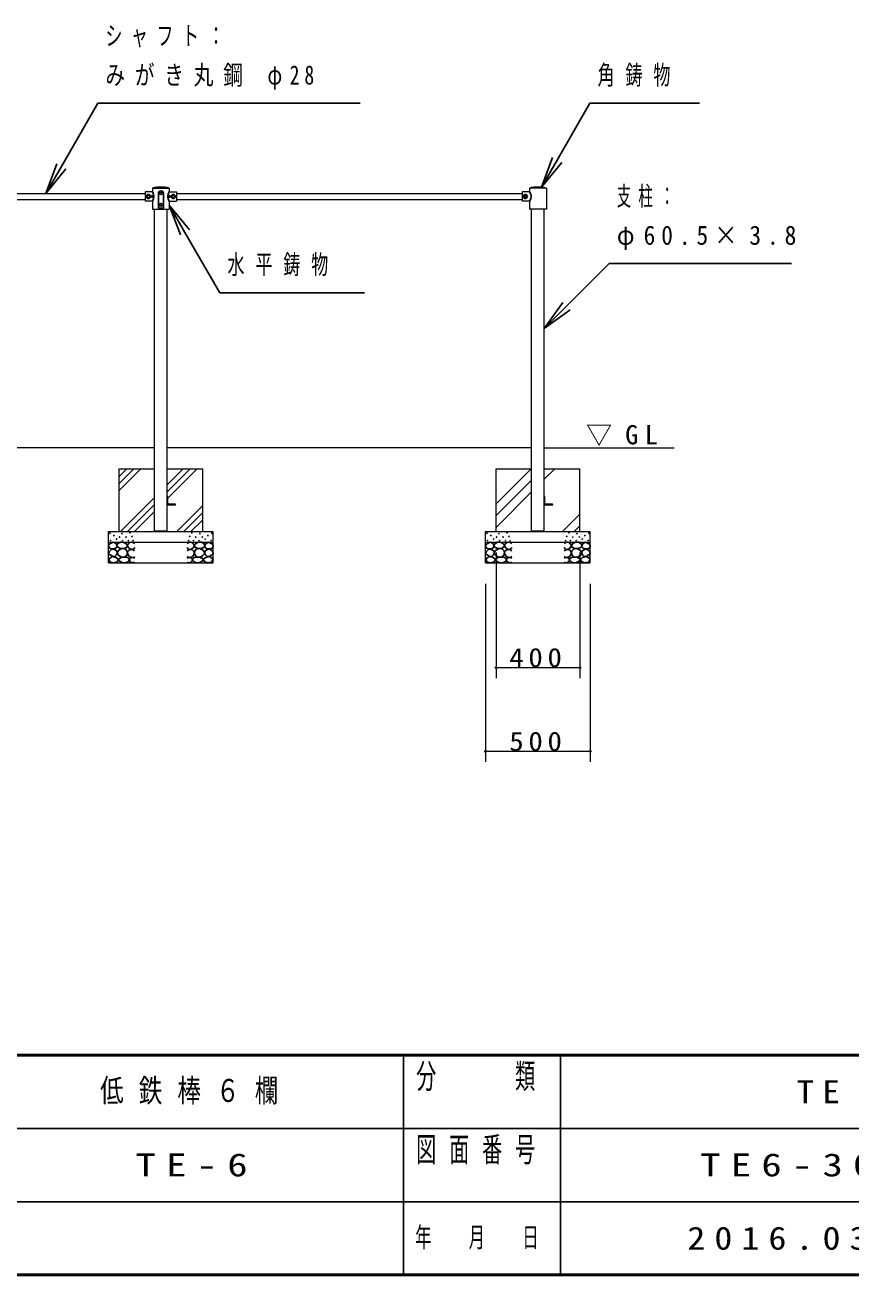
# Model space of a CAD drawing. Units: millimetres at full size. Extents: x -19540 to 26, y -986 to 13350.
# Drawn here: x -8557 to -4614, y 0 to 5969 of the extents above; entities that cross this region are included whole.
import ezdxf

# ---------------------------------------------------------------- set-up
doc = ezdxf.new("R2010")
doc.units = ezdxf.units.MM
for name, color, linetype, lineweight in [('A3図枠', 7, 'Continuous', 25), ('線', 7, 'Continuous', 13), ('補助', 2, 'Continuous', 25)]:
    doc.layers.add(name, color=color, linetype=linetype, lineweight=lineweight)
doc.layers.add('図面プロファイル', color=7, linetype='Continuous')
doc.styles.add('ＭＳ ゴシック', font='')
doc.styles.get('ＭＳ ゴシック').set_extended_font_data('MS Gothic')

# ---------------------------------------------------------------- blocks, each defined once
blk = doc.blocks.new('dimension_origin')
at = {"color": 0, "linetype": 'Continuous', "lineweight": -2}
blk.add_circle((0, 0), 1.25, dxfattribs=at)

msp = doc.modelspace()

# ---------------------------------------------------------------- linework, layer by layer
at = {"layer": 'A3図枠', "lineweight": 50}
for p, q in [((-19250, 1050), (0, 1050)), ((-19250, 0), (0, 0))]:
    msp.add_line(p, q, dxfattribs=at)
at = {"layer": 'A3図枠', "color": 211}
for p, q in [((-6750, 1050), (-6750, 0)), ((-9375, 700), (-3500, 700)), ((-12125, 350), (0, 350))]:
    msp.add_line(p, q, dxfattribs=at)
at = {"layer": 'A3図枠'}
msp.add_line((-6000, 1050), (-6000, 0), dxfattribs=at)
at = {"layer": '線'}
for p, q in [((-9633.386, 5164), (-7983.386, 5164)), ((-9633.386, 5136), (-7983.386, 5136)), ((-7983.386, 5173), (-7983.386, 5127)), ((-7948.386, 5173), (-7983.386, 5173)), ((-7948.386, 5190.499), (-7948.386, 5173)), ((-7948.386, 5189.976), (-7868.386, 5189.976)), ((-7868.386, 5190.499), (-7868.386, 5173)), ((-7868.386, 5173), (-7833.386, 5173)), ((-7833.386, 5173), (-7833.386, 5127)), ((-7833.386, 5164), (-6183.386, 5164)), ((-7833.386, 5136), (-6183.386, 5136)), ((-6183.386, 5173), (-6183.386, 5127)), ((-6148.386, 5173), (-6183.386, 5173)), ((-6148.386, 5190.499), (-6148.386, 5173)), ((-6068.386, 5189.976), (-6148.386, 5189.976)), ((-6068.386, 5190.499), (-6068.386, 5090)), ((-7948.386, 5127), (-7983.386, 5127)), ((-7948.386, 5127), (-7948.386, 5090)), ((-7948.386, 5090), (-7868.386, 5090)), ((-7938.636, 3550), (-7938.636, 5090)), ((-7878.136, 3550), (-7878.136, 5090)), ((-7868.386, 5127), (-7833.386, 5127)), ((-7868.386, 5127), (-7868.386, 5090)), ((-6148.386, 5127), (-6183.386, 5127)), ((-6148.386, 5127), (-6148.386, 5090)), ((-6068.386, 5090), (-6148.386, 5090)), ((-6138.636, 3550), (-6138.636, 5090)), ((-6078.136, 3550), (-6078.136, 5090)), ((-7938.636, 3950), (-9678.136, 3950)), ((-6138.636, 3950), (-7878.136, 3950)), ((-6078.136, 3950), (-5458.386, 3950)), ((-8108.386, 3850), (-7938.636, 3850)), ((-8108.386, 3550), (-8108.386, 3850)), ((-7878.136, 3850), (-7708.386, 3850)), ((-7708.386, 3550), (-7708.386, 3850)), ((-6308.386, 3850), (-6138.636, 3850)), ((-6308.386, 3550), (-6308.386, 3850)), ((-6078.136, 3850), (-5908.386, 3850)), ((-5908.386, 3550), (-5908.386, 3850)), ((-7877.136, 3718), (-7878.136, 3718)), ((-7878.136, 3718), (-7878.136, 3678)), ((-7875.136, 3685.5), (-7875.136, 3716)), ((-6077.136, 3718), (-6078.136, 3718)), ((-6078.136, 3718), (-6078.136, 3678)), ((-6075.136, 3685.5), (-6075.136, 3716)), ((-7878.136, 3678), (-7838.136, 3678)), ((-7840.136, 3681), (-7870.636, 3681)), ((-7838.136, 3678), (-7838.136, 3679)), ((-6078.136, 3678), (-6038.136, 3678)), ((-6040.136, 3681), (-6070.636, 3681)), ((-6038.136, 3678), (-6038.136, 3679)), ((-8158.386, 3400), (-8158.386, 3550)), ((-8158.386, 3550), (-7658.386, 3550)), ((-7658.386, 3400), (-7658.386, 3550)), ((-6358.386, 3400), (-6358.386, 3550)), ((-6358.386, 3550), (-5858.386, 3550)), ((-5858.386, 3400), (-5858.386, 3550)), ((-8158.386, 3500), (-7658.386, 3500)), ((-6358.386, 3500), (-5858.386, 3500)), ((-8158.386, 3400), (-7658.386, 3400)), ((-6358.386, 3400), (-5858.386, 3400))]:
    msp.add_line(p, q, dxfattribs=at)
at = {"layer": '線', "color": 2, "lineweight": 25}
for p, q in [((-7920.386, 5095), (-7920.386, 5165)), ((-7896.386, 5095), (-7896.386, 5165)), ((-7920.386, 5095), (-7896.386, 5095)), ((-7938.636, 3552), (-7878.136, 3552)), ((-6138.636, 3552), (-6078.136, 3552))]:
    msp.add_line(p, q, dxfattribs=at)
for centre, radius in [((-7968.386, 5150), 10), ((-7968.386, 5150), 6.9), ((-7950.386, 5150), 4), ((-7908.386, 5165), 6), ((-7866.386, 5150), 4), ((-7848.386, 5150), 10), ((-7848.386, 5150), 6.9), ((-6168.386, 5150), 10), ((-6168.386, 5150), 4), ((-7908.386, 5110), 6)]:
    msp.add_circle(centre, radius, dxfattribs=at)
at = {"layer": '線'}
for centre, radius, start, end in [((-7908.386, 5015), 180, 77.16041, 102.83959), ((-6108.386, 5015), 180, 77.16041, 102.83959), ((-7877.136, 3716), 2, 0, 90), ((-6077.136, 3716), 2, 0, 90), ((-7870.636, 3685.5), 4.5, 180, 270), ((-7840.136, 3679), 2, 0, 90), ((-6070.636, 3685.5), 4.5, 180, 270), ((-6040.136, 3679), 2, 0, 90)]:
    msp.add_arc(centre, radius, start, end, dxfattribs=at)
at = {"layer": '線', "color": 2, "lineweight": 25}
for centre, radius, start, end in [((-7981.237, 5150), 39.794, 326.42046, 33.57954), ((-7908.386, 5165), 12, 0, 180), ((-7835.535, 5150), 39.794, 146.42046, 213.57954), ((-6181.237, 5150), 39.794, 326.42046, 33.57954)]:
    msp.add_arc(centre, radius, start, end, dxfattribs=at)
at = {"layer": '補助'}
for p, q in [((-8383.386, 5293.904), (-8209.548, 5595)), ((-8209.548, 5595), (-8159.548, 5595)), ((-8159.548, 5595), (-6957.697, 5595)), ((-6016.523, 5324.112), (-5860.125, 5595)), ((-5860.125, 5595), (-5810.125, 5595)), ((-5810.125, 5595), (-5337.228, 5595)), ((-6038.173, 5336.612), (-6091.523, 5194.208)), ((-6091.523, 5194.208), (-6016.523, 5324.112)), ((-8405.037, 5306.404), (-8458.386, 5164)), ((-8458.386, 5164), (-8383.386, 5293.904)), ((-8361.735, 5281.404), (-8458.386, 5164)), ((-5994.872, 5311.612), (-6091.523, 5194.208)), ((-7815.037, 4966.096), (-7868.386, 5108.5)), ((-7771.735, 4991.096), (-7868.386, 5108.5)), ((-7868.386, 5108.5), (-7793.386, 4978.596)), ((-7793.386, 4978.596), (-7626.765, 4690)), ((-5972.07, 4626.066), (-5768.386, 4829.75)), ((-5768.386, 4829.75), (-5718.386, 4829.75)), ((-5718.386, 4829.75), (-4898.613, 4829.75)), ((-7626.765, 4690), (-7576.765, 4690)), ((-7576.765, 4690), (-6937.034, 4690)), ((-5989.748, 4643.744), (-6078.136, 4520)), ((-6078.136, 4520), (-5972.07, 4626.066)), ((-5954.392, 4608.388), (-6078.136, 4520))]:
    msp.add_line(p, q, dxfattribs=at)
at = {"layer": '補助', "lineweight": 13}
for p, q in [((-8108.386, 3745.552), (-8003.938, 3850)), ((-8108.386, 3779.228), (-8037.614, 3850)), ((-8108.386, 3812.904), (-8071.29, 3850)), ((-7878.136, 3740.07), (-7768.206, 3850)), ((-7878.136, 3773.746), (-7801.882, 3850)), ((-7874.715, 3709.815), (-7734.53, 3850)), ((-6308.386, 3682.149), (-6140.535, 3850)), ((-6078.136, 3800.146), (-6028.282, 3850)), ((-6308.386, 3626.022), (-6138.636, 3795.772)), ((-8101.882, 3550), (-7938.636, 3713.246)), ((-6308.386, 3569.896), (-6138.636, 3739.646)), ((-8068.206, 3550), (-7938.636, 3679.57)), ((-8034.53, 3550), (-7938.636, 3645.894)), ((-7832.475, 3550), (-7708.386, 3674.089)), ((-7798.799, 3550), (-7708.386, 3640.413)), ((-7765.123, 3550), (-7708.386, 3606.737)), ((-5991.522, 3550), (-5908.386, 3633.136)), ((-5935.396, 3550), (-5908.386, 3577.01)), ((-6308.386, 3450), (-6308.386, 2850)), ((-5908.386, 3450), (-5908.386, 2850)), ((-6358.386, 3300), (-6358.386, 2450)), ((-5858.386, 3300), (-5858.386, 2450)), ((-5908.386, 2900), (-6308.386, 2900)), ((-5858.386, 2500), (-6358.386, 2500))]:
    msp.add_line(p, q, dxfattribs=at)
at = {"layer": '補助'}
for points in [[(-8135.937, 3499.402), (-8142.4, 3496.862), (-8148.611, 3493.382), (-8154.469, 3489.344), (-8158.117, 3483.877), (-8157.105, 3476.294), (-8152.097, 3469.935), (-8145.231, 3467.345), (-8137.522, 3467.084), (-8129.909, 3467.688), (-8123.58, 3470.252), (-8119.828, 3475.538), (-8118.51, 3481.976), (-8119.359, 3487.181), (-8122.313, 3492.115), (-8128.473, 3496.942)], [(-8138.472, 3466.45), (-8143.801, 3463.657), (-8149.245, 3459.479), (-8155.694, 3452.659), (-8158.117, 3445.855), (-8154.489, 3441.027), (-8147.978, 3436.666), (-8141.34, 3432.379), (-8134.67, 3430.329), (-8127.025, 3432.776), (-8120.728, 3439.201), (-8117.622, 3447.478), (-8119.145, 3455.994), (-8127.303, 3463.245)], [(-8096.513, 3499.493), (-8101.418, 3498.876), (-8107.055, 3496.79), (-8115.026, 3491.002), (-8118.678, 3484.086), (-8117.803, 3480.124), (-8114.082, 3475.707), (-8104.591, 3470.934), (-8094.621, 3469.49), (-8087.271, 3469.318), (-8079.755, 3470.842), (-8072.156, 3475.456), (-8068.402, 3481.653), (-8069.372, 3486.306), (-8074.079, 3491.654), (-8084.747, 3497.861)], [(-8109.217, 3435.163), (-8096.628, 3428.307), (-8083.269, 3427.324), (-8072.985, 3434.778), (-8068.133, 3446.515), (-8070.413, 3457.293), (-8077.322, 3465.436), (-8086.147, 3468.869), (-8097.324, 3467.598), (-8111.078, 3459.543), (-8117.055, 3448.678), (-8114.42, 3441.484)], [(-7707.555, 3435.163), (-7720.144, 3428.307), (-7733.503, 3427.324), (-7743.787, 3434.778), (-7748.639, 3446.515), (-7746.359, 3457.293), (-7739.45, 3465.436), (-7730.625, 3468.869), (-7719.448, 3467.598), (-7705.694, 3459.543), (-7699.717, 3448.678), (-7702.352, 3441.484)], [(-7720.258, 3499.493), (-7715.354, 3498.876), (-7709.717, 3496.79), (-7701.746, 3491.002), (-7698.094, 3484.086), (-7698.969, 3480.124), (-7702.69, 3475.707), (-7712.18, 3470.934), (-7722.151, 3469.49), (-7729.501, 3469.318), (-7737.017, 3470.842), (-7744.616, 3475.456), (-7748.369, 3481.653), (-7747.4, 3486.306), (-7742.693, 3491.654), (-7732.025, 3497.861)], [(-7678.3, 3466.45), (-7672.971, 3463.657), (-7667.527, 3459.479), (-7661.078, 3452.659), (-7658.655, 3445.855), (-7662.283, 3441.027), (-7668.794, 3436.666), (-7675.432, 3432.379), (-7682.102, 3430.329), (-7689.746, 3432.776), (-7696.043, 3439.201), (-7699.149, 3447.478), (-7697.627, 3455.994), (-7689.469, 3463.245)], [(-7680.835, 3499.402), (-7674.372, 3496.862), (-7668.161, 3493.382), (-7662.303, 3489.344), (-7658.655, 3483.877), (-7659.667, 3476.294), (-7664.675, 3469.935), (-7671.541, 3467.345), (-7679.25, 3467.084), (-7686.863, 3467.688), (-7693.192, 3470.252), (-7696.944, 3475.538), (-7698.261, 3481.976), (-7697.413, 3487.181), (-7694.459, 3492.115), (-7688.299, 3496.942)], [(-6335.937, 3499.402), (-6342.4, 3496.862), (-6348.611, 3493.382), (-6354.469, 3489.344), (-6358.117, 3483.877), (-6357.105, 3476.294), (-6352.097, 3469.935), (-6345.231, 3467.345), (-6337.522, 3467.084), (-6329.909, 3467.688), (-6323.58, 3470.252), (-6319.828, 3475.538), (-6318.51, 3481.976), (-6319.359, 3487.181), (-6322.313, 3492.115), (-6328.473, 3496.942)], [(-6338.472, 3466.45), (-6343.801, 3463.657), (-6349.245, 3459.479), (-6355.694, 3452.659), (-6358.117, 3445.855), (-6354.489, 3441.027), (-6347.978, 3436.666), (-6341.34, 3432.379), (-6334.67, 3430.329), (-6327.025, 3432.776), (-6320.728, 3439.201), (-6317.622, 3447.478), (-6319.145, 3455.994), (-6327.303, 3463.245)], [(-6296.513, 3499.493), (-6301.418, 3498.876), (-6307.055, 3496.79), (-6315.026, 3491.002), (-6318.678, 3484.086), (-6317.803, 3480.124), (-6314.082, 3475.707), (-6304.591, 3470.934), (-6294.621, 3469.49), (-6287.271, 3469.318), (-6279.755, 3470.842), (-6272.156, 3475.456), (-6268.402, 3481.653), (-6269.372, 3486.306), (-6274.079, 3491.654), (-6284.747, 3497.861)], [(-6309.217, 3435.163), (-6296.628, 3428.307), (-6283.269, 3427.324), (-6272.985, 3434.778), (-6268.133, 3446.515), (-6270.413, 3457.293), (-6277.322, 3465.436), (-6286.147, 3468.869), (-6297.324, 3467.598), (-6311.078, 3459.543), (-6317.055, 3448.678), (-6314.42, 3441.484)], [(-5907.555, 3435.163), (-5920.144, 3428.307), (-5933.503, 3427.324), (-5943.787, 3434.778), (-5948.639, 3446.515), (-5946.359, 3457.293), (-5939.45, 3465.436), (-5930.625, 3468.869), (-5919.448, 3467.598), (-5905.694, 3459.543), (-5899.717, 3448.678), (-5902.352, 3441.484)], [(-5920.258, 3499.493), (-5915.354, 3498.876), (-5909.717, 3496.79), (-5901.746, 3491.002), (-5898.094, 3484.086), (-5898.969, 3480.124), (-5902.69, 3475.707), (-5912.18, 3470.934), (-5922.151, 3469.49), (-5929.501, 3469.318), (-5937.017, 3470.842), (-5944.616, 3475.456), (-5948.369, 3481.653), (-5947.4, 3486.306), (-5942.693, 3491.654), (-5932.025, 3497.861)], [(-5878.3, 3466.45), (-5872.971, 3463.657), (-5867.527, 3459.479), (-5861.078, 3452.659), (-5858.655, 3445.855), (-5862.283, 3441.027), (-5868.794, 3436.666), (-5875.432, 3432.379), (-5882.102, 3430.329), (-5889.746, 3432.776), (-5896.043, 3439.201), (-5899.149, 3447.478), (-5897.627, 3455.994), (-5889.469, 3463.245)], [(-5880.835, 3499.402), (-5874.372, 3496.862), (-5868.161, 3493.382), (-5862.303, 3489.344), (-5858.655, 3483.877), (-5859.667, 3476.294), (-5864.675, 3469.935), (-5871.541, 3467.345), (-5879.25, 3467.084), (-5886.863, 3467.688), (-5893.192, 3470.252), (-5896.944, 3475.538), (-5898.261, 3481.976), (-5897.413, 3487.181), (-5894.459, 3492.115), (-5888.299, 3496.942)], [(-8139.291, 3430.517), (-8150.611, 3424.498), (-8157.422, 3415.683), (-8148.935, 3404.413), (-8130.5, 3400.299), (-8116.147, 3406.41), (-8110.721, 3416.782), (-8121.503, 3425.89)], [(-8082.188, 3426.373), (-8089.723, 3426.999), (-8097.865, 3425.562), (-8106.792, 3421.504), (-8111.109, 3416.102), (-8108.423, 3411.419), (-8102.46, 3406.912), (-8095.981, 3403.068), (-8088.675, 3400.695), (-8076.826, 3400.928), (-8066.51, 3405.02), (-8061.807, 3409.827), (-8059.753, 3415.561), (-8060.813, 3420.709), (-8064.889, 3425.292), (-8073.287, 3427.832)], [(-7734.584, 3426.373), (-7727.049, 3426.999), (-7718.907, 3425.562), (-7709.98, 3421.504), (-7705.663, 3416.102), (-7708.349, 3411.419), (-7714.312, 3406.912), (-7720.791, 3403.068), (-7728.097, 3400.695), (-7739.946, 3400.928), (-7750.262, 3405.02), (-7754.965, 3409.827), (-7757.019, 3415.561), (-7755.959, 3420.709), (-7751.883, 3425.292), (-7743.485, 3427.832)], [(-7677.481, 3430.517), (-7666.161, 3424.498), (-7659.35, 3415.683), (-7667.837, 3404.413), (-7686.272, 3400.299), (-7700.625, 3406.41), (-7706.051, 3416.782), (-7695.269, 3425.89)], [(-6339.291, 3430.517), (-6350.611, 3424.498), (-6357.422, 3415.683), (-6348.935, 3404.413), (-6330.5, 3400.299), (-6316.147, 3406.41), (-6310.721, 3416.782), (-6321.503, 3425.89)], [(-6282.188, 3426.373), (-6289.723, 3426.999), (-6297.865, 3425.562), (-6306.792, 3421.504), (-6311.109, 3416.102), (-6308.423, 3411.419), (-6302.46, 3406.912), (-6295.981, 3403.068), (-6288.675, 3400.695), (-6276.826, 3400.928), (-6266.51, 3405.02), (-6261.807, 3409.827), (-6259.753, 3415.561), (-6260.813, 3420.709), (-6264.889, 3425.292), (-6273.287, 3427.832)], [(-5934.584, 3426.373), (-5927.049, 3426.999), (-5918.907, 3425.562), (-5909.98, 3421.504), (-5905.663, 3416.102), (-5908.349, 3411.419), (-5914.312, 3406.912), (-5920.791, 3403.068), (-5928.097, 3400.695), (-5939.946, 3400.928), (-5950.262, 3405.02), (-5954.965, 3409.827), (-5957.019, 3415.561), (-5955.959, 3420.709), (-5951.883, 3425.292), (-5943.485, 3427.832)], [(-5877.481, 3430.517), (-5866.161, 3424.498), (-5859.35, 3415.683), (-5867.837, 3404.413), (-5886.272, 3400.299), (-5900.625, 3406.41), (-5906.051, 3416.782), (-5895.269, 3425.89)]]:
    msp.add_lwpolyline(points, close=True, dxfattribs=at)
for points in [[(-8033.386, 3493.299), (-8041.813, 3498.154), (-8050.496, 3499.636), (-8056.115, 3497.948), (-8061.269, 3494.249), (-8065.741, 3488.941), (-8067.606, 3482.209), (-8063.938, 3473.439), (-8055.882, 3467), (-8047.583, 3464.621), (-8040.357, 3465.733), (-8036.306, 3469.109), (-8033.386, 3473.654)], [(-8033.703, 3457.178), (-8040.843, 3462.64), (-8048.911, 3465.099), (-8055.617, 3463.875), (-8061.585, 3460.03), (-8065.978, 3454.249), (-8067.606, 3447.039), (-8064.942, 3438.431), (-8058.734, 3431.513), (-8051.095, 3427.642), (-8043.525, 3426.761), (-8038.371, 3428.2), (-8033.703, 3430.88)], [(-7783.386, 3493.299), (-7774.959, 3498.154), (-7766.276, 3499.636), (-7760.656, 3497.948), (-7755.503, 3494.249), (-7751.031, 3488.941), (-7749.166, 3482.209), (-7752.834, 3473.439), (-7760.89, 3467), (-7769.189, 3464.621), (-7776.415, 3465.733), (-7780.465, 3469.109), (-7783.386, 3473.654)], [(-7783.069, 3457.178), (-7775.929, 3462.64), (-7767.86, 3465.099), (-7761.155, 3463.875), (-7755.186, 3460.03), (-7750.794, 3454.249), (-7749.166, 3447.039), (-7751.83, 3438.431), (-7758.038, 3431.513), (-7765.677, 3427.642), (-7773.247, 3426.761), (-7778.401, 3428.2), (-7783.069, 3430.88)], [(-6233.386, 3493.299), (-6241.813, 3498.154), (-6250.496, 3499.636), (-6256.115, 3497.948), (-6261.269, 3494.249), (-6265.741, 3488.941), (-6267.606, 3482.209), (-6263.938, 3473.439), (-6255.882, 3467), (-6247.583, 3464.621), (-6240.357, 3465.733), (-6236.306, 3469.109), (-6233.386, 3473.654)], [(-6233.703, 3457.178), (-6240.843, 3462.64), (-6248.911, 3465.099), (-6255.617, 3463.875), (-6261.585, 3460.03), (-6265.978, 3454.249), (-6267.606, 3447.039), (-6264.942, 3438.431), (-6258.734, 3431.513), (-6251.095, 3427.642), (-6243.525, 3426.761), (-6238.371, 3428.2), (-6233.703, 3430.88)], [(-5983.386, 3493.299), (-5974.959, 3498.154), (-5966.276, 3499.636), (-5960.656, 3497.948), (-5955.503, 3494.249), (-5951.031, 3488.941), (-5949.166, 3482.209), (-5952.834, 3473.439), (-5960.89, 3467), (-5969.189, 3464.621), (-5976.415, 3465.733), (-5980.465, 3469.109), (-5983.386, 3473.654)], [(-5983.069, 3457.178), (-5975.929, 3462.64), (-5967.86, 3465.099), (-5961.155, 3463.875), (-5955.186, 3460.03), (-5950.794, 3454.249), (-5949.166, 3447.039), (-5951.83, 3438.431), (-5958.038, 3431.513), (-5965.677, 3427.642), (-5973.247, 3426.761), (-5978.401, 3428.2), (-5983.069, 3430.88)], [(-8033.386, 3422.642), (-8039.404, 3425.96), (-8046.693, 3426.761), (-8055.41, 3422.427), (-8059.684, 3415.671), (-8059.072, 3412.001), (-8056.199, 3407.75), (-8049.037, 3402.278), (-8041.624, 3400.462), (-8037.328, 3401.514), (-8033.386, 3403.631)], [(-7783.386, 3422.642), (-7777.368, 3425.96), (-7770.078, 3426.761), (-7761.362, 3422.427), (-7757.088, 3415.671), (-7757.7, 3412.001), (-7760.573, 3407.75), (-7767.735, 3402.278), (-7775.148, 3400.462), (-7779.444, 3401.514), (-7783.386, 3403.631)], [(-6233.386, 3422.642), (-6239.404, 3425.96), (-6246.693, 3426.761), (-6255.41, 3422.427), (-6259.684, 3415.671), (-6259.072, 3412.001), (-6256.199, 3407.75), (-6249.037, 3402.278), (-6241.624, 3400.462), (-6237.328, 3401.514), (-6233.386, 3403.631)], [(-5983.386, 3422.642), (-5977.368, 3425.96), (-5970.078, 3426.761), (-5961.362, 3422.427), (-5957.088, 3415.671), (-5957.7, 3412.001), (-5960.573, 3407.75), (-5967.735, 3402.278), (-5975.148, 3400.462), (-5979.444, 3401.514), (-5983.386, 3403.631)]]:
    msp.add_lwpolyline(points, dxfattribs=at)
for centre in [(-8151.78, 3542.177), (-8132.769, 3530.77), (-8105.837, 3523.483), (-8094.43, 3539.959), (-8074.89, 3523.549), (-8055.969, 3544.091), (-8045.968, 3527.063), (-7770.804, 3527.063), (-7760.803, 3544.091), (-7741.882, 3523.549), (-7722.342, 3539.959), (-7710.935, 3523.483), (-7684.003, 3530.77), (-7664.992, 3542.177), (-6351.78, 3542.177), (-6332.769, 3530.77), (-6305.837, 3523.483), (-6294.43, 3539.959), (-6274.89, 3523.549), (-6255.969, 3544.091), (-6245.968, 3527.063), (-5970.804, 3527.063), (-5960.803, 3544.091), (-5941.882, 3523.549), (-5922.342, 3539.959), (-5910.935, 3523.483), (-5884.003, 3530.77), (-5864.992, 3542.177), (-8148.611, 3507.323), (-8119.778, 3513.977), (-8090.945, 3506.373), (-8063.267, 3506.521), (-8041.103, 3505.98), (-7775.669, 3505.98), (-7753.505, 3506.521), (-7725.827, 3506.373), (-7696.994, 3513.977), (-7668.161, 3507.323), (-6348.611, 3507.323), (-6319.778, 3513.977), (-6290.945, 3506.373), (-6263.267, 3506.521), (-6241.103, 3505.98), (-5975.669, 3505.98), (-5953.505, 3506.521), (-5925.827, 3506.373), (-5896.994, 3513.977), (-5868.161, 3507.323)]:
    msp.add_circle(centre, 1, dxfattribs=at)

# ---------------------------------------------------------------- block references
at = {"layer": '補助', "lineweight": 13, "xscale": 3.33, "yscale": 3.33}
for p in [(-6308.386, 2900), (-6358.386, 2500)]:
    msp.add_blockref('dimension_origin', p, dxfattribs=at)
at = {"layer": '補助', "lineweight": 13, "xscale": 3.33, "yscale": 3.33, "rotation": 180}
for p in [(-5908.386, 2900), (-5858.386, 2500)]:
    msp.add_blockref('dimension_origin', p, dxfattribs=at)

# ---------------------------------------------------------------- texts
at = {"layer": 'A3図枠', "color": 4, "style": 'ＭＳ ゴシック'}
for s, insert, char_height, attachment_point in [('\\T1.64;\\W0.6;分\u3000\u3000類', (-6375, 1008.333), 117.3, 2), ('\\T1.64;\\W0.6;図面番号', (-6375, 658.333), 117.3, 2), ('\\T1.64;\\W0.6;年\u3000月\u3000日', (-6375, 175), 95.31, 5)]:
    msp.add_mtext(s, dxfattribs=dict(at, insert=insert, char_height=char_height, attachment_point=attachment_point))
at = {"layer": '図面プロファイル', "char_height": 110, "attachment_point": 5, "style": 'ＭＳ ゴシック'}
for s, insert in [('\\T1.64;\\W0.75;低鉄棒６欄', (-7737.5, 875)), ('\\T1.5;\\W1.1;TE', (-4750, 875)), ('\\T1.5;\\W1.3;TE-6', (-7737.5, 525)), ('\\T1.5;\\W1.3;TE6-301C', (-4750, 525)), ('\\T1.5;\\W1.15;2016.03.09', (-4750, 175))]:
    msp.add_mtext(s, dxfattribs=dict(at, insert=insert))
at = {"layer": '補助', "char_height": 91.64, "style": 'ＭＳ ゴシック'}
for s, insert, attachment_point in [('\\T1.5;\\W0.65;シャフト：', (-8173.298, 5963.75), 1), ('\\T1.5;\\W0.75;みがき丸鋼\\~φ28', (-8173.298, 5776.25), 1), ('\\T1.64;\\W0.65;角鋳物', (-5823.875, 5776.25), 1), ('\\T1.5;\\W0.55;支柱：', (-5732.136, 5198.5), 1), ('\\T1.5;\\W0.9;φ60.5×3.8', (-5732.136, 5011), 1), ('\\T1.64;\\W0.65;水平鋳物', (-7590.515, 4871.25), 1), ('\\T1.5;▽GL', (-5879.219, 3958.333), 7), ('\\T1.33;\\W1.1;400', (-6108.386, 2901), 8), ('\\T1.33;\\W1.1;500', (-6108.386, 2501), 8)]:
    msp.add_mtext(s, dxfattribs=dict(at, insert=insert, attachment_point=attachment_point))

doc.saveas('drawing.dxf')
